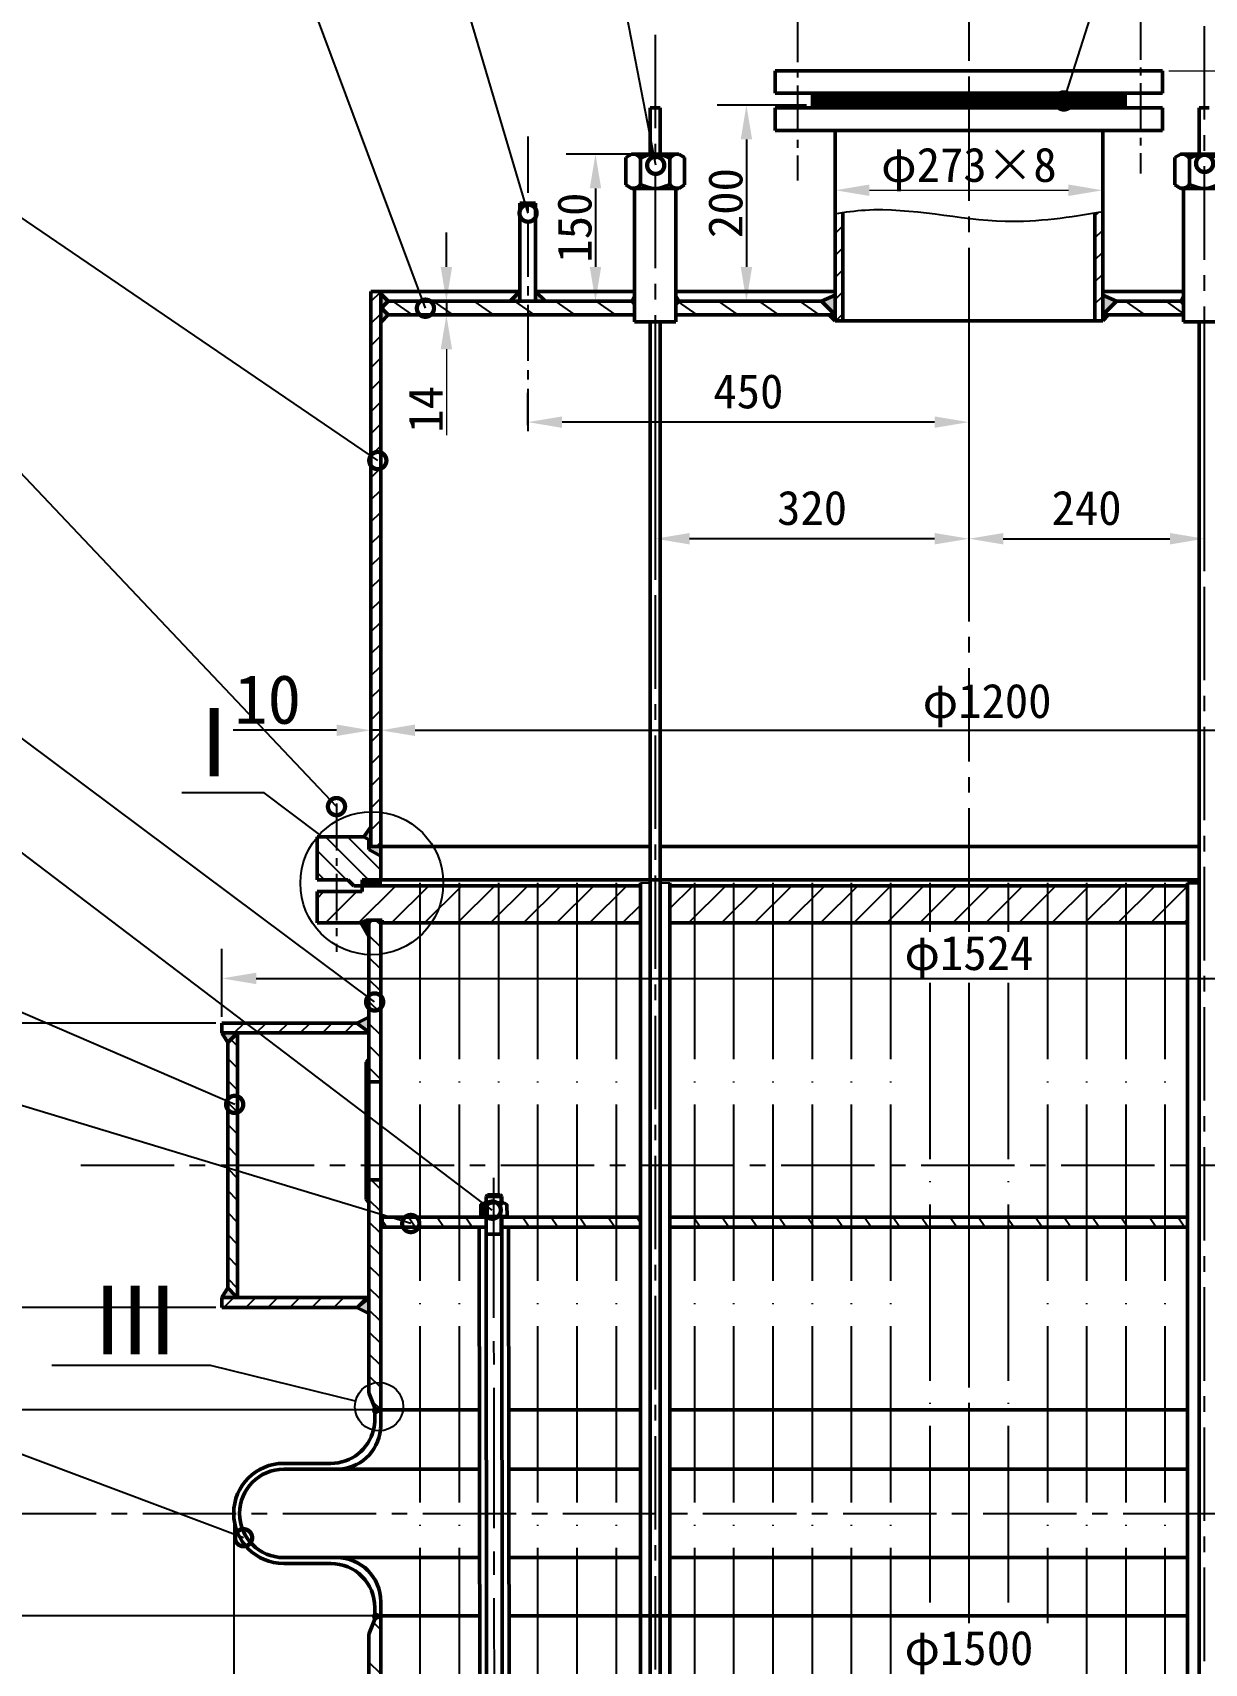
# Model space of a CAD drawing. Header units: millimetres. Extents: x 979 to 2168, y 348 to 1189.
# Drawn here: x 1129.5 to 1249, y 939.7 to 1106 of the extents above; entities that cross this region are included whole.
import ezdxf

# ---------------------------------------------------------------- set-up
doc = ezdxf.new("R2010")
doc.units = ezdxf.units.MM
doc.linetypes.add('ACAD_ISO04W100', pattern=[30, 24, -3, 0, -3])
doc.linetypes.add('CENTER2', pattern=[28.575, 19.05, -3.175, 3.175, -3.175])
for name, color, linetype in [('列管', 9, 'ACAD_ISO04W100'), ('剖面线', 4, 'Continuous'), ('引线', 6, 'Continuous'), ('标注线', 3, 'Continuous'), ('样条线', 6, 'Continuous'), ('点画线', 1, 'CENTER2')]:
    doc.layers.add(name, color=color, linetype=linetype)
for name, color, linetype, lineweight in [('实线', 4, 'Continuous', 35), ('焊接', 2, 'Continuous', 25), ('粗实线', 5, 'Continuous', 50), ('细实线', 7, 'Continuous', 25), ('螺栓', 7, 'Continuous', 30)]:
    doc.layers.add(name, color=color, linetype=linetype, lineweight=lineweight)
doc.styles.get("Standard").update_dxf_attribs({"font": 'SIMFANG.TTF', "height": 5})
doc.dimstyles.new('小尺寸标注', dxfattribs={"dimtxt": 3, "dimasz": 3.5, "dimexe": 3, "dimexo": 0.625, "dimtad": 1, "dimtxsty": 'Standard', "dimcen": 2.5, "dimadec": 0, "dimazin": 0, "dimtfac": 1, "dimtmove": 0, "dimatfit": 3, "dimfxl": 0, "dimarcsym": 0})
pattern_1 = [(45, (1057.5032, -260.4723), (-1.122532, 1.122532), [])]
pattern_2 = [(135, (1057.5032, -260.4723), (-1.122532, -1.122532), [])]
pattern_3 = [(125, (1057.5032, -260.4723), (-1.950606, -1.365829), [])]
pattern_4 = [(145, (996.5032, -258.954), (-1.365829, -1.950606), [])]

# ---------------------------------------------------------------- blocks, each defined once
blk = doc.blocks.new('_DotSmall')
at = {"color": 0, "linetype": 'ByBlock', "const_width": 0.5}
blk.add_lwpolyline([(-0.0625, 0, 1), (0.0625, 0, 1)], format="xyb", close=True, dxfattribs=at)
blk = doc.blocks.new('*D8')
at = {"layer": 'Defpoints', "color": 0}
for p in [(1164, 1034.86), (1164, 1023.02), (1165, 1023.02)]:
    blk.add_point(p, dxfattribs=at)
at = {"layer": '标注线', "color": 0, "lineweight": -2}
for p, q in [((1164, 1023.64), (1164, 1037.86)), ((1165, 1023.64), (1165, 1037.86)), ((1160.5, 1034.86), (1149.94, 1034.86)), ((1165, 1034.86), (1164, 1034.86)), ((1168.5, 1034.86), (1172, 1034.86))]:
    blk.add_line(p, q, dxfattribs=at)
at = {"layer": '标注线', "color": 0}
for points in [[(1160.5, 1035.45), (1160.5, 1034.28), (1164, 1034.86)], [(1168.5, 1035.45), (1168.5, 1034.28), (1165, 1034.86)]]:
    blk.add_solid(points, dxfattribs=at)
at = {"layer": '标注线', "color": 0, "insert": (1153.47, 1037.99), "char_height": 5, "attachment_point": 5}
blk.add_mtext('10', dxfattribs=at)

msp = doc.modelspace()

# ---------------------------------------------------------------- hatches: boundary and pattern name
at = {"layer": '剖面线', "ltscale": 0.2}
h = msp.add_hatch(dxfattribs=at)
h.set_pattern_fill('ANSI31', color=256, scale=0.5, style=0)
h.set_pattern_definition(pattern_1)
edge = h.paths.add_edge_path()
edge.add_spline(control_points=[(1212.154, 1087.659), (1211.887, 1087.619), (1211.621, 1087.577), (1211.354, 1087.533)], knot_values=[1.8935738, 1.8935738, 1.8935738, 1.8935738, 2.7020166, 2.7020166, 2.7020166, 2.7020166], degree=3, periodic=0)
edge.add_line((1211.354, 1087.533), (1211.354, 1076.615))
edge.add_line((1211.354, 1076.615), (1212.154, 1076.615))
edge.add_line((1212.154, 1076.615), (1212.154, 1087.659))
h = msp.add_hatch(dxfattribs=at)
h.set_pattern_fill('ANSI31', color=256, scale=0.5, style=0)
h.set_pattern_definition(pattern_1)
edge = h.paths.add_edge_path()
edge.add_spline(control_points=[(1238.654, 1087.773), (1238.387, 1087.724), (1238.121, 1087.676), (1237.854, 1087.629)], knot_values=[28.5278786, 28.5278786, 28.5278786, 28.5278786, 29.3348284, 29.3348284, 29.3348284, 29.3348284], degree=3, periodic=0)
edge.add_line((1237.854, 1087.629), (1237.854, 1076.615))
edge.add_line((1237.854, 1076.615), (1238.654, 1076.615))
edge.add_line((1238.654, 1076.615), (1238.654, 1087.773))
h = msp.add_hatch(dxfattribs=at)
h.set_pattern_fill('ANSI31', color=256, scale=0.5, style=0)
h.set_pattern_definition(pattern_1)
h.paths.add_polyline_path([(1165.004, 1079.615), (1164.004, 1079.615), (1164.004, 1030.135), (1164.004, 1023.015), (1165.004, 1023.015), (1165.004, 1030.135)])
at = {"layer": '剖面线'}
h = msp.add_hatch(dxfattribs=at)
h.set_pattern_fill('ANSI31', color=256, scale=0.75, angle=100, style=0)
h.set_pattern_definition(pattern_4)
h.paths.add_polyline_path([(1176.439, 1077.215), (1176.438, 1078.615), (1165.754, 1078.615), (1165.204, 1078.065), (1165.204, 1077.765), (1165.754, 1077.215)])
h.paths.add_polyline_path([(1190.904, 1077.215), (1190.904, 1078.315), (1190.604, 1078.615), (1176.438, 1078.615), (1176.439, 1077.215)])
h.paths.add_polyline_path([(1211.154, 1077.215), (1211.154, 1077.415), (1209.954, 1078.615), (1195.404, 1078.615), (1195.104, 1078.315), (1195.104, 1077.215)])
h = msp.add_hatch(dxfattribs=at)
h.set_pattern_fill('ANSI31', color=256, scale=0.75, angle=100, style=0)
h.set_pattern_definition(pattern_4)
h.paths.add_polyline_path([(1246.904, 1078.315), (1246.604, 1078.615), (1240.054, 1078.615), (1238.854, 1077.415), (1238.854, 1077.215), (1246.904, 1077.215)])
h = msp.add_hatch(dxfattribs=at)
h.set_pattern_fill('ANSI31', color=256, scale=0.5, angle=90, style=0)
h.set_pattern_definition([(135, (996.5032, -258.954), (-1.122532, -1.122532), [])])
h.paths.add_polyline_path([(1163.102, 1019.615), (1165.004, 1019.615), (1165.004, 1022.023), (1163.804, 1022.715), (1163.804, 1023.715), (1163.284, 1024.015), (1158.504, 1024.015), (1158.504, 1019.615), (1161.654, 1019.615), (1162.254, 1019.015), (1163.103, 1019.015)])
h.paths.add_polyline_path([(1286.724, 1024.015), (1286.204, 1023.715), (1286.204, 1022.715), (1285.004, 1022.023), (1285.004, 1019.615), (1286.904, 1019.615), (1286.904, 1019.015), (1287.754, 1019.015), (1288.354, 1019.615), (1291.504, 1019.615), (1291.504, 1024.015)])
h = msp.add_hatch(dxfattribs=at)
h.set_pattern_fill('ANSI37', color=256, scale=0.05, style=0)
h.set_pattern_definition([(45, (996.5032, -258.95406), (-0.112253202, 0.112253202), []), (135, (996.5032, -258.95406), (-0.112253202, -0.112253202), [])])
h.paths.add_polyline_path([(1165.004, 1019.015), (1165.004, 1019.615), (1163.102, 1019.615), (1163.103, 1019.015), (1163.104, 1019.015)])
h = msp.add_hatch(dxfattribs=at)
h.set_pattern_fill('ANSI31', color=256, scale=0.75, style=0)
h.set_pattern_definition([(45, (996.5032, -258.954), (-1.683798, 1.683798), [])])
h.paths.add_polyline_path([(1191.504, 1015.215), (1191.504, 1019.015), (1163.103, 1019.015), (1163.104, 1018.415), (1158.504, 1018.415), (1158.504, 1015.215), (1162.984, 1015.215), (1163.504, 1015.515), (1165.154, 1015.515), (1165.154, 1015.215)])
h.paths.add_polyline_path([(1225.004, 1015.215), (1225.004, 1019.015), (1194.504, 1019.015), (1194.504, 1015.215)])
h.paths.add_polyline_path([(1247.304, 1015.215), (1247.304, 1019.015), (1225.004, 1019.015), (1225.004, 1015.215)])
h.paths.add_polyline_path([(1284.854, 1015.215), (1284.854, 1015.515), (1286.504, 1015.515), (1287.024, 1015.215), (1291.504, 1015.215), (1291.504, 1018.415), (1286.904, 1018.415), (1286.904, 1019.015), (1250.704, 1019.015), (1250.704, 1015.215)])
at = {"layer": '剖面线', "ltscale": 0.2}
h = msp.add_hatch(dxfattribs=at)
h.set_pattern_fill('ANSI31', color=256, scale=0.5, angle=90, style=0)
h.set_pattern_definition(pattern_2)
h.paths.add_polyline_path([(1165.004, 1009.798), (1165.004, 1015.515), (1164.004, 1015.515), (1163.804, 1015.169), (1163.804, 1009.798), (1163.804, 999.015), (1165.004, 999.015)])
h = msp.add_hatch(dxfattribs=at)
h.set_pattern_fill('ANSI31', color=256, scale=0.5, style=0)
h.set_pattern_definition(pattern_1)
h.paths.add_polyline_path([(1162.57, 1005.015), (1148.804, 1005.015), (1148.804, 1004.015), (1163.604, 1004.015), (1163.604, 1004.215)])
h = msp.add_hatch(dxfattribs=at)
h.set_pattern_fill('ANSI31', color=256, scale=0.5, angle=90, style=0)
h.set_pattern_definition(pattern_2)
h.paths.add_polyline_path([(1149.404, 978.015), (1150.204, 977.215), (1150.404, 977.215), (1150.404, 990.515), (1149.404, 990.515)])
h.paths.add_polyline_path([(1149.404, 990.515), (1150.404, 990.515), (1150.404, 1003.815), (1150.204, 1003.815), (1149.404, 1003.015)])
h = msp.add_hatch(dxfattribs=at)
h.set_pattern_fill('ANSI31', color=256, scale=0.5, angle=90, style=0)
h.set_pattern_definition(pattern_2)
h.paths.add_polyline_path([(1165.004, 989.015), (1163.804, 989.015), (1163.804, 969.354), (1163.804, 967.315), (1164.403, 965.797), (1164.804, 965.565), (1165.004, 965.565), (1165.004, 969.354)])
h = msp.add_hatch(dxfattribs=at)
h.set_pattern_fill('ANSI31', color=256, scale=0.75, angle=80, style=0)
h.set_pattern_definition(pattern_3)
h.paths.add_polyline_path([(1175.744, 985.215), (1165.154, 985.215), (1165.154, 984.215), (1175.745, 984.215)])
h = msp.add_hatch(dxfattribs=at)
h.set_pattern_fill('ANSI31', color=256, scale=0.75, angle=80, style=0)
h.set_pattern_definition(pattern_3)
h.paths.add_polyline_path([(1191.504, 984.215), (1191.504, 985.215), (1177.344, 985.215), (1177.345, 984.215)])
h = msp.add_hatch(dxfattribs=at)
h.set_pattern_fill('ANSI31', color=256, scale=0.75, angle=80, style=0)
h.set_pattern_definition(pattern_3)
h.paths.add_polyline_path([(1225.004, 984.215), (1225.004, 985.215), (1194.504, 985.215), (1194.504, 984.215)])
h.paths.add_polyline_path([(1247.304, 984.215), (1247.304, 985.215), (1225.004, 985.215), (1225.004, 984.215)])
h = msp.add_hatch(dxfattribs=at)
h.set_pattern_fill('ANSI31', color=256, scale=0.5, style=0)
h.set_pattern_definition(pattern_1)
h.paths.add_polyline_path([(1163.604, 976.815), (1163.604, 977.015), (1148.804, 977.015), (1148.804, 976.015), (1162.57, 976.015)])
h = msp.add_hatch(dxfattribs=at)
h.set_pattern_fill('ANSI31', color=256, angle=90, style=0)
h.set_pattern_definition([(135, (1057.5032, -260.4723), (-2.245064, -2.245064), [])])
h.paths.add_polyline_path([(1165.004, 944.465), (1164.804, 944.465), (1164.403, 944.234), (1163.804, 942.715), (1163.804, 901.215), (1165.004, 901.215)])
at = {"layer": '焊接'}
h = msp.add_hatch(color=256, dxfattribs=at)
h.paths.add_polyline_path([(1165.204, 1077.765), (1165.204, 1077.915), (1165.004, 1077.915), (1165.004, 1076.45), (1165.754, 1077.215)])
h.paths.add_polyline_path([(1165.004, 1077.915), (1165.204, 1077.915), (1165.204, 1078.065), (1165.754, 1078.615), (1165.004, 1079.365)])
h = msp.add_hatch(color=256, dxfattribs=at)
h.paths.add_polyline_path([(1180.804, 1078.615), (1181.804, 1078.615), (1180.804, 1079.615)])
h.paths.add_polyline_path([(1178.204, 1078.615), (1179.204, 1078.615), (1179.204, 1079.615)])
h = msp.add_hatch(color=256, dxfattribs=at)
h.paths.add_polyline_path([(1190.904, 1079.135), (1190.604, 1078.615), (1190.904, 1078.315)])
h.paths.add_polyline_path([(1195.104, 1079.135), (1195.104, 1078.315), (1195.404, 1078.615)])
h = msp.add_hatch(color=256, dxfattribs=at)
h.paths.add_polyline_path([(1211.354, 1079.215), (1209.954, 1078.615), (1211.154, 1077.415), (1211.154, 1077.215), (1210.754, 1077.215), (1211.354, 1076.615)])
h.paths.add_polyline_path([(1240.054, 1078.615), (1238.654, 1079.215), (1238.654, 1076.615), (1239.254, 1077.215), (1238.854, 1077.215), (1238.854, 1077.415)])
h = msp.add_hatch(color=256, dxfattribs=at)
h.paths.add_polyline_path([(1246.904, 1079.135), (1246.604, 1078.615), (1246.904, 1078.315)])
h.paths.add_polyline_path([(1251.104, 1079.135), (1251.104, 1078.315), (1251.404, 1078.615)])
h = msp.add_hatch(color=256, dxfattribs=at)
h.paths.add_polyline_path([(1164.004, 1025.015), (1163.284, 1024.015), (1164.004, 1023.6)])
h.paths.add_polyline_path([(1165.004, 1023.015), (1163.804, 1023.015), (1163.804, 1022.715), (1165.004, 1022.023)])
msp.add_hatch(color=256, dxfattribs=at).paths.add_polyline_path([(1163.804, 1015.169), (1164.004, 1015.515), (1163.504, 1015.515), (1162.984, 1015.215), (1163.804, 1013.796)])
h = msp.add_hatch(color=256, dxfattribs=at)
h.paths.add_polyline_path([(1163.804, 1005.615), (1162.57, 1005.015), (1163.604, 1004.215), (1163.604, 1004.015), (1163.804, 1004.015)])
h.paths.add_polyline_path([(1150.204, 1003.815), (1150.404, 1003.815), (1150.404, 1004.015), (1148.804, 1004.015), (1149.404, 1003.015)])
at = {"layer": '焊接', "ltscale": 0.2}
for points in [[(1163.804, 1001.315), (1163.504, 1001.015), (1163.804, 1001.015)], [(1163.804, 987.015), (1163.504, 987.015), (1163.804, 986.715)]]:
    msp.add_hatch(color=256, dxfattribs=at).paths.add_polyline_path(points)
at = {"layer": '焊接'}
h = msp.add_hatch(color=256, dxfattribs=at)
h.paths.add_polyline_path([(1163.804, 977.015), (1163.604, 977.015), (1163.604, 976.815), (1162.57, 976.015), (1163.804, 975.415)])
h.paths.add_polyline_path([(1149.404, 978.015), (1148.804, 977.015), (1150.404, 977.015), (1150.404, 977.215), (1150.204, 977.215)])
h = msp.add_hatch(color=256, dxfattribs=at)
h.paths.add_polyline_path([(1164.403, 965.797, 0.1783383), (1164.3, 965.515), (1165.004, 965.515), (1165.004, 965.565), (1164.804, 965.565)])
h.paths.add_polyline_path([(1164.804, 965.465), (1165.004, 965.465), (1165.004, 965.515), (1164.3, 965.515, 0.1782345), (1164.404, 965.235)])
h = msp.add_hatch(color=256, dxfattribs=at)
h.paths.add_polyline_path([(1164.404, 944.796, 0.1782345), (1164.3, 944.515), (1165.004, 944.515), (1165.004, 944.565), (1164.804, 944.565)])
h.paths.add_polyline_path([(1164.804, 944.465), (1165.004, 944.465), (1165.004, 944.515), (1164.3, 944.515, 0.1783383), (1164.403, 944.234)])

# ---------------------------------------------------------------- linework, layer by layer
at = {"lineweight": 50}
for p, q in [((1193.504, 1098.315), (1192.504, 1098.315)), ((1248.504, 1098.315), (1249.504, 1098.315))]:
    msp.add_line(p, q, dxfattribs=at)
for p, q in [((1175.862, 986.695), (1175.862, 987.466)), ((1177.222, 986.695), (1177.222, 987.465)), ((1175.866, 983.495), (1175.864, 985.295)), ((1177.226, 983.495), (1177.224, 985.295))]:
    msp.add_line(p, q)
at = {"layer": '列管', "ltscale": 0.75}
for p, q in [((1169.004, 1019.315), (1169.004, 829.245)), ((1173.004, 1019.315), (1173.004, 827.83)), ((1177.004, 1019.315), (1177.004, 987.495)), ((1181.004, 1019.315), (1181.004, 819.943)), ((1185.004, 1019.315), (1185.004, 816.378)), ((1189.004, 1019.315), (1189.004, 813.804)), ((1197.004, 1019.315), (1197.004, 808.146)), ((1201.004, 1019.315), (1201.004, 803.048)), ((1205.004, 1019.315), (1205.004, 795.517)), ((1209.004, 1019.315), (1209.004, 787.124)), ((1213.004, 1019.315), (1213.004, 779.124)), ((1217.004, 1019.315), (1217.004, 771.089)), ((1221.004, 1019.315), (1221.004, 1014.329)), ((1225.004, 1019.315), (1225.004, 1014.329)), ((1229.004, 1019.315), (1229.004, 1014.329)), ((1233.004, 1019.315), (1233.004, 943.838)), ((1237.004, 1019.315), (1237.004, 769.315)), ((1241.004, 1019.315), (1241.004, 769.315)), ((1245.004, 1019.315), (1245.004, 769.315)), ((1221.004, 1009.13), (1221.004, 943.838)), ((1225.004, 1009.13), (1225.004, 943.838)), ((1229.004, 1009.13), (1229.004, 943.838))]:
    msp.add_line(p, q, dxfattribs=at)
at = {"layer": '实线', "lineweight": 50}
for p, q in [((1175.225, 826.35), (1175.045, 984.215)), ((1178.225, 823.24), (1178.042, 984.215))]:
    msp.add_line(p, q, dxfattribs=at)
at = {"layer": '引线', "ltscale": 0.2}
for p, q in [((1169.564, 1077.899), (1145.693, 1141.983)), ((1180.036, 1087.592), (1163.949, 1141.986)), ((1193.054, 1092.469), (1183.576, 1141.972)), ((1234.691, 1099.033), (1248.257, 1141.999)), ((1164.706, 1062.366), (1094.224, 1110.351)), ((1160.49, 1027.085), (1093.823, 1097.496)), ((1164.381, 1007.164), (1094.106, 1059.643)), ((1176.377, 985.938), (1094.003, 1048.507)), ((1150.104, 996.719), (1094.11, 1020.872)), ((1168.068, 984.574), (1093.937, 1007.008)), ((1151.015, 952.537), (1093.939, 973.923))]:
    msp.add_line(p, q, dxfattribs=at)
for points in [[(1158.761, 1024.242), (1153.105, 1028.49), (1144.707, 1028.49)], [(1162.432, 966.456), (1147.631, 970.083), (1131.441, 970.083)]]:
    msp.add_lwpolyline(points, dxfattribs=at)
at = {"layer": '引线', "color": 2, "ltscale": 0.2}
for centre, radius in [((1164.097, 1019.273), 7.291), ((1164.833, 965.899), 2.465)]:
    msp.add_circle(centre, radius, dxfattribs=at)
at = {"layer": '标注线', "lineweight": 20, "ltscale": 0.2}
for p, q in [((1245.379, 1102.115), (1397.34, 1102.115)), ((1214.854, 1089.924), (1235.154, 1089.924)), ((1171.702, 1073.715), (1171.702, 1064.965))]:
    msp.add_line(p, q, dxfattribs=at)
at = {"layer": '标注线', "ltscale": 0.2}
for p, q in [((1208.429, 1098.615), (1199.306, 1098.615)), ((1202.306, 1095.115), (1202.306, 1082.115)), ((1192.379, 1093.615), (1183.91, 1093.615)), ((1211.354, 1088.158), (1211.354, 1092.924)), ((1238.654, 1088.398), (1238.654, 1092.924)), ((1186.91, 1090.115), (1186.91, 1082.115)), ((1171.702, 1082.115), (1171.702, 1085.615)), ((1166.379, 1078.615), (1174.702, 1078.615)), ((1171.702, 1078.615), (1171.702, 1077.215)), ((1189.979, 1078.615), (1183.91, 1078.615)), ((1209.329, 1078.615), (1199.306, 1078.615)), ((1166.379, 1077.215), (1174.702, 1077.215)), ((1193.004, 1075.89), (1193.004, 1051.395)), ((1225.004, 1075.99), (1225.004, 1051.395)), ((1225.004, 1075.99), (1225.004, 1051.395)), ((1225.004, 1075.99), (1225.004, 1063.282)), ((1249.004, 1075.89), (1249.004, 1051.395)), ((1180.004, 1065.979), (1180.004, 1069.282)), ((1221.504, 1066.282), (1183.504, 1066.282)), ((1221.504, 1054.395), (1196.504, 1054.395)), ((1228.504, 1054.395), (1245.504, 1054.395)), ((1165.004, 1023.64), (1165.004, 1037.862)), ((1168.504, 1034.862), (1281.504, 1034.862)), ((1148.804, 1005.64), (1148.804, 1012.565)), ((1152.304, 1009.565), (1297.704, 1009.565)), ((1148.179, 1005.015), (1117.228, 1005.015)), ((1148.179, 976.015), (1117.228, 976.015)), ((1164.379, 965.565), (1117.16, 965.565)), ((1150.004, 954.39), (1150.004, 935.708)), ((1164.379, 944.565), (1117.16, 944.565))]:
    msp.add_line(p, q, dxfattribs=at)
for points in [[(1201.723, 1095.115), (1202.89, 1095.115), (1202.306, 1098.615)], [(1186.326, 1090.115), (1187.493, 1090.115), (1186.91, 1093.615)], [(1214.854, 1090.508), (1214.854, 1089.341), (1211.354, 1089.924)], [(1235.154, 1090.508), (1235.154, 1089.341), (1238.654, 1089.924)], [(1171.119, 1082.115), (1172.285, 1082.115), (1171.702, 1078.615)], [(1186.326, 1082.115), (1187.493, 1082.115), (1186.91, 1078.615)], [(1201.723, 1082.115), (1202.89, 1082.115), (1202.306, 1078.615)], [(1171.119, 1073.715), (1172.285, 1073.715), (1171.702, 1077.215)], [(1183.504, 1066.865), (1183.504, 1065.699), (1180.004, 1066.282)], [(1221.504, 1066.865), (1221.504, 1065.699), (1225.004, 1066.282)], [(1196.504, 1054.979), (1196.504, 1053.812), (1193.004, 1054.395)], [(1221.504, 1054.979), (1221.504, 1053.812), (1225.004, 1054.395)], [(1228.504, 1054.979), (1228.504, 1053.812), (1225.004, 1054.395)], [(1245.504, 1054.979), (1245.504, 1053.812), (1249.004, 1054.395)], [(1168.504, 1035.445), (1168.504, 1034.279), (1165.004, 1034.862)], [(1152.304, 1010.148), (1152.304, 1008.981), (1148.804, 1009.565)]]:
    msp.add_solid(points, dxfattribs=at)
at = {"layer": '样条线'}
for p, q in [((1191.504, 1019.315), (1192.504, 1019.315)), ((1193.504, 1019.315), (1194.504, 1019.315))]:
    msp.add_line(p, q, dxfattribs=at)
at = {"layer": '样条线', "lineweight": 50}
for p, q in [((1191.504, 1019.315), (1191.504, 812.293)), ((1194.504, 1019.315), (1194.504, 810.285))]:
    msp.add_line(p, q, dxfattribs=at)
at = {"layer": '样条线'}
msp.add_open_spline([(1211.354, 1087.533), (1212.378, 1087.702), (1218.13, 1088.492), (1227.296, 1086.002), (1235.346, 1087.165), (1238.654, 1087.773)], degree=3, knots=[1.8935738, 1.8935738, 1.8935738, 1.8935738, 4.998375, 19.3221937, 29.3348284, 29.3348284, 29.3348284, 29.3348284], dxfattribs=at)
at = {"layer": '点画线', "ltscale": 0.5}
for p, q in [((1225.004, 1112.643), (1225.004, 1014.329)), ((1193.004, 1105.777), (1193.004, 769.315)), ((1249.004, 1106.655), (1249.004, 759.325)), ((1225.004, 1009.13), (1225.004, 943.838)), ((1134.398, 990.515), (1346.73, 990.515)), ((1126.437, 955.015), (1321.392, 955.015))]:
    msp.add_line(p, q, dxfattribs=at)
at = {"layer": '点画线', "ltscale": 0.25}
for p, q in [((1207.504, 1107.759), (1207.504, 1090.927)), ((1242.504, 1107.986), (1242.504, 1091.634)), ((1160.504, 1027.382), (1160.504, 1012.29))]:
    msp.add_line(p, q, dxfattribs=at)
at = {"layer": '点画线', "ltscale": 0.3}
msp.add_line((1180.004, 1095.392), (1180.004, 1065.354), dxfattribs=at)
at = {"layer": '点画线', "ltscale": 0.75}
msp.add_line((1176.727, 824.93), (1176.538, 989.774), dxfattribs=at)
at = {"layer": '焊接', "lineweight": 50}
for q in [(1248.504, 1019.315), (1247.304, 769.315)]:
    msp.add_line((1247.304, 1019.315), q, dxfattribs=at)
at = {"layer": '粗实线'}
for p, q in [((1205.254, 1102.115), (1244.754, 1102.115)), ((1205.254, 1102.115), (1205.254, 1099.815)), ((1244.754, 1102.115), (1244.754, 1099.815)), ((1205.254, 1099.815), (1244.754, 1099.815)), ((1209.054, 1098.615), (1209.054, 1099.815)), ((1209.054, 1099.515), (1240.954, 1099.515)), ((1209.054, 1099.215), (1240.954, 1099.215)), ((1240.954, 1098.615), (1240.954, 1099.815)), ((1205.254, 1098.315), (1205.254, 1096.015)), ((1205.254, 1098.315), (1244.754, 1098.315)), ((1209.054, 1098.915), (1240.954, 1098.915)), ((1209.054, 1098.615), (1240.954, 1098.615)), ((1209.054, 1098.615), (1209.054, 1098.315)), ((1240.954, 1098.615), (1240.954, 1098.315)), ((1244.754, 1098.315), (1244.754, 1096.015)), ((1205.254, 1096.015), (1244.754, 1096.015)), ((1211.354, 1096.015), (1211.354, 1076.615)), ((1238.654, 1096.015), (1238.654, 1076.615)), ((1190.604, 1093.615), (1190.004, 1093.269)), ((1190.004, 1093.269), (1190.004, 1090.462)), ((1190.604, 1093.615), (1195.404, 1093.615)), ((1191.504, 1093.169), (1191.504, 1090.562)), ((1194.504, 1093.169), (1194.504, 1090.562)), ((1195.404, 1093.615), (1196.004, 1093.269)), ((1196.004, 1093.269), (1196.004, 1090.462)), ((1246.604, 1093.615), (1246.004, 1093.269)), ((1246.004, 1093.269), (1246.004, 1090.462)), ((1246.604, 1093.615), (1251.404, 1093.615)), ((1247.504, 1093.169), (1247.504, 1090.562)), ((1190.604, 1090.115), (1190.004, 1090.462)), ((1190.604, 1090.115), (1195.404, 1090.115)), ((1190.904, 1090.115), (1190.904, 1076.515)), ((1195.104, 1090.115), (1195.104, 1076.515)), ((1195.404, 1090.115), (1196.004, 1090.462)), ((1246.604, 1090.115), (1246.004, 1090.462)), ((1246.604, 1090.115), (1251.404, 1090.115)), ((1246.904, 1090.115), (1246.904, 1076.515)), ((1179.204, 1088.62), (1180.804, 1088.62)), ((1179.204, 1088.62), (1179.204, 1078.615)), ((1180.804, 1088.62), (1180.804, 1078.615)), ((1212.154, 1087.659), (1212.154, 1076.615)), ((1237.854, 1087.629), (1237.854, 1076.615)), ((1164.004, 1030.135), (1164.004, 1079.615)), ((1164.004, 1079.615), (1179.204, 1079.615)), ((1165.754, 1078.615), (1165.004, 1079.365)), ((1178.204, 1078.615), (1179.204, 1079.615)), ((1181.804, 1078.615), (1180.804, 1079.615)), ((1180.804, 1079.615), (1190.904, 1079.615)), ((1190.604, 1078.615), (1190.904, 1079.135)), ((1195.104, 1079.615), (1211.354, 1079.615)), ((1195.404, 1078.615), (1195.104, 1079.135)), ((1209.954, 1078.615), (1211.354, 1079.215)), ((1238.654, 1079.615), (1246.904, 1079.615)), ((1240.054, 1078.615), (1238.654, 1079.215)), ((1246.604, 1078.615), (1246.904, 1079.135)), ((1165.204, 1078.065), (1165.754, 1078.615)), ((1165.204, 1078.065), (1165.204, 1077.765)), ((1165.204, 1077.765), (1165.754, 1077.215)), ((1165.754, 1078.615), (1190.604, 1078.615)), ((1190.904, 1078.315), (1190.604, 1078.615)), ((1195.104, 1078.315), (1195.404, 1078.615)), ((1195.404, 1078.615), (1209.954, 1078.615)), ((1211.154, 1077.415), (1209.954, 1078.615)), ((1238.854, 1077.415), (1240.054, 1078.615)), ((1240.054, 1078.615), (1246.604, 1078.615)), ((1246.904, 1078.315), (1246.604, 1078.615)), ((1165.754, 1077.215), (1165.004, 1076.45)), ((1165.754, 1077.215), (1190.904, 1077.215)), ((1190.904, 1076.515), (1195.104, 1076.515)), ((1195.104, 1077.215), (1211.154, 1077.215)), ((1211.354, 1076.615), (1210.754, 1077.215)), ((1211.154, 1077.415), (1211.154, 1077.215)), ((1211.354, 1076.615), (1238.654, 1076.615)), ((1238.654, 1076.615), (1239.254, 1077.215)), ((1238.854, 1077.415), (1238.854, 1077.215)), ((1238.854, 1077.215), (1246.904, 1077.215)), ((1246.904, 1076.515), (1251.104, 1076.515)), ((1164.004, 1023.015), (1164.004, 1030.135)), ((1163.284, 1024.015), (1164.004, 1025.015)), ((1163.284, 1024.015), (1158.504, 1024.015)), ((1158.504, 1024.015), (1158.504, 1019.615)), ((1164.004, 1023.6), (1163.284, 1024.015)), ((1163.804, 1023.715), (1163.804, 1022.715)), ((1163.804, 1022.715), (1163.804, 1023.715)), ((1163.804, 1023.015), (1171.879, 1023.015)), ((1163.804, 1022.715), (1165.004, 1022.023)), ((1171.879, 1023.015), (1192.504, 1023.015)), ((1193.504, 1023.015), (1248.504, 1023.015)), ((1161.654, 1019.615), (1158.504, 1019.615)), ((1161.654, 1019.615), (1162.254, 1019.015)), ((1163.102, 1019.615), (1163.104, 1018.415)), ((1163.102, 1019.615), (1171.879, 1019.615)), ((1171.879, 1019.615), (1248.504, 1019.615)), ((1158.504, 1018.415), (1163.104, 1018.415)), ((1158.504, 1018.415), (1158.504, 1015.215)), ((1162.254, 1019.015), (1163.104, 1019.015)), ((1163.104, 1019.015), (1171.879, 1019.015)), ((1163.104, 1019.015), (1191.504, 1019.015)), ((1171.879, 1019.015), (1191.504, 1019.015)), ((1194.504, 1019.015), (1247.304, 1019.015)), ((1194.504, 1019.015), (1247.304, 1019.015)), ((1158.504, 1015.215), (1162.984, 1015.215)), ((1163.504, 1015.515), (1162.984, 1015.215)), ((1162.984, 1015.215), (1163.804, 1013.796)), ((1163.504, 1015.515), (1165.154, 1015.515)), ((1164.004, 1015.515), (1163.804, 1015.169)), ((1163.804, 1015.169), (1163.804, 1009.798)), ((1165.004, 1015.515), (1165.004, 1009.798)), ((1165.154, 1015.515), (1165.154, 1015.215)), ((1165.154, 1015.215), (1171.879, 1015.215)), ((1171.879, 1015.215), (1191.504, 1015.215)), ((1194.504, 1015.215), (1247.304, 1015.215)), ((1163.804, 1009.798), (1163.804, 969.354)), ((1165.004, 1009.798), (1165.004, 969.354)), ((1148.804, 1005.015), (1162.57, 1005.015)), ((1148.804, 1005.015), (1148.804, 1004.015)), ((1162.57, 1005.015), (1163.804, 1005.615)), ((1163.604, 1004.215), (1162.57, 1005.015)), ((1149.404, 1003.015), (1148.804, 1004.015)), ((1148.804, 1004.015), (1163.804, 1004.015)), ((1150.204, 1003.815), (1149.404, 1003.015)), ((1149.404, 1003.015), (1149.404, 978.015)), ((1150.404, 1003.815), (1150.204, 1003.815)), ((1150.404, 1004.015), (1150.404, 977.015)), ((1163.604, 1004.215), (1163.604, 1004.015)), ((1163.504, 1001.015), (1163.804, 1001.015)), ((1163.504, 1001.015), (1163.504, 987.015)), ((1165.004, 999.015), (1163.804, 999.015)), ((1165.004, 989.015), (1163.804, 989.015)), ((1163.504, 987.015), (1163.804, 987.015)), ((1175.203, 986.495), (1175.203, 986.495)), ((1175.203, 986.495), (1175.203, 986.495)), ((1175.204, 985.295), (1175.203, 986.495)), ((1175.538, 986.695), (1175.208, 986.505)), ((1175.538, 986.695), (1177.548, 986.695)), ((1175.874, 985.295), (1175.873, 986.495)), ((1177.214, 985.295), (1177.213, 986.495)), ((1177.548, 986.695), (1177.877, 986.505)), ((1177.882, 986.495), (1177.884, 985.295)), ((1165.154, 985.215), (1175.744, 985.215)), ((1175.204, 985.295), (1177.884, 985.295)), ((1175.419, 985.215), (1175.419, 985.295)), ((1177.344, 985.215), (1191.504, 985.215)), ((1177.669, 985.215), (1177.669, 985.295)), ((1194.504, 985.215), (1247.304, 985.215)), ((1165.154, 984.215), (1175.745, 984.215)), ((1177.345, 984.215), (1191.504, 984.215)), ((1194.504, 984.215), (1247.304, 984.215)), ((1149.404, 978.015), (1148.804, 977.015)), ((1150.204, 977.215), (1149.404, 978.015)), ((1148.804, 977.015), (1148.804, 976.015)), ((1148.804, 977.015), (1163.804, 977.015)), ((1150.404, 977.215), (1150.204, 977.215)), ((1163.604, 976.815), (1162.57, 976.015)), ((1163.604, 976.815), (1163.604, 977.015)), ((1148.804, 976.015), (1162.57, 976.015)), ((1162.57, 976.015), (1163.804, 975.415)), ((1163.804, 969.354), (1163.804, 967.315)), ((1165.004, 969.354), (1165.004, 965.465)), ((1163.804, 967.315), (1164.403, 965.797)), ((1164.804, 965.565), (1164.403, 965.797)), ((1164.804, 965.465), (1164.404, 965.235)), ((1164.404, 965.235), (1164.404, 964.615)), ((1164.804, 965.565), (1165.004, 965.565)), ((1164.804, 965.465), (1165.004, 965.465)), ((1165.004, 965.565), (1175.066, 965.565)), ((1165.004, 965.465), (1165.004, 964.015)), ((1178.063, 965.565), (1191.504, 965.565)), ((1194.504, 965.565), (1247.304, 965.565)), ((1155.104, 960.115), (1159.904, 960.115)), ((1155.104, 959.515), (1175.073, 959.515)), ((1178.07, 959.515), (1191.504, 959.515)), ((1194.504, 959.515), (1247.304, 959.515)), ((1155.104, 950.515), (1175.084, 950.515)), ((1155.104, 949.915), (1159.904, 949.915)), ((1178.08, 950.515), (1191.504, 950.515)), ((1194.504, 950.515), (1247.304, 950.515)), ((1164.804, 944.465), (1164.403, 944.234)), ((1164.404, 945.415), (1164.404, 944.796)), ((1164.804, 944.565), (1164.404, 944.796)), ((1164.804, 944.565), (1165.004, 944.565)), ((1164.804, 944.465), (1165.004, 944.465)), ((1165.004, 946.015), (1165.004, 829.863)), ((1175.09, 944.565), (1165.004, 944.565)), ((1247.304, 944.565), (1178.087, 944.565)), ((1163.804, 942.715), (1164.403, 944.234)), ((1163.804, 942.715), (1163.804, 812.615))]:
    msp.add_line(p, q, dxfattribs=at)
at = {"layer": '粗实线', "lineweight": 50}
for p, q in [((1165.004, 1079.615), (1165.004, 1030.135)), ((1165.004, 1030.135), (1165.004, 1019.615))]:
    msp.add_line(p, q, dxfattribs=at)
at = {"layer": '粗实线', "lineweight": 25}
msp.add_line((1165.004, 1019.615), (1165.004, 1019.015), dxfattribs=at)
at = {"layer": '粗实线', "ltscale": 0.2}
for p, q in [((1163.504, 1001.015), (1163.804, 1001.315)), ((1163.504, 987.015), (1163.804, 986.715)), ((1165.154, 984.215), (1165.154, 985.215))]:
    msp.add_line(p, q, dxfattribs=at)
at = {"layer": '粗实线'}
for centre, radius, start, end in [((1190.72, 1092.703), 0.912, 30.71041, 98.33856), ((1193.004, 1090.872), 2.743, 56.85328, 123.14672), ((1195.288, 1092.703), 0.912, 81.66144, 149.28959), ((1246.72, 1092.703), 0.912, 30.71041, 98.33856), ((1249.004, 1090.872), 2.743, 56.85328, 123.14672), ((1190.72, 1091.028), 0.912, 261.66144, 329.28959), ((1193.004, 1092.859), 2.743, 236.85328, 303.14672), ((1195.288, 1091.028), 0.912, 210.71041, 278.33856), ((1246.72, 1091.028), 0.912, 261.66144, 329.28959), ((1249.004, 1092.859), 2.743, 236.85328, 303.14672), ((1175.538, 986.315), 0.381, 150, 151.67563), ((1175.538, 986.315), 0.381, 28.32437, 90), ((1176.543, 985.473), 1.222, 56.75843, 123.24157), ((1176.543, 985.473), 1.222, 56.7585, 123.2415), ((1177.548, 986.315), 0.38, 90, 151.69279), ((1177.548, 986.315), 0.38, 28.30721, 30), ((1176.543, 985.473), 1.222, 347.82591, 351.63784), ((1159.904, 964.615), 4.5, 346.44319, 0), ((1164.734, 965.516), 0.434, 138.09648, 220.52043), ((1159.904, 964.615), 4.5, 270, 346.44319), ((1160.504, 964.015), 4.5, 270, 354.19886), ((1160.504, 964.015), 4.5, 354.19886, 0), ((1155.104, 955.015), 5.1, 90, 270), ((1155.104, 955.015), 4.5, 90, 270), ((1159.904, 945.415), 4.5, 0, 90), ((1160.504, 946.015), 4.5, 0, 90), ((1164.734, 944.515), 0.434, 139.47957, 221.90352)]:
    msp.add_arc(centre, radius, start, end, dxfattribs=at)
at = {"layer": '细实线', "lineweight": 50}
for p, q in [((1192.504, 1098.315), (1192.504, 1093.615)), ((1193.504, 1098.315), (1193.504, 1093.615)), ((1248.504, 1098.315), (1248.504, 1093.615)), ((1192.504, 1076.515), (1192.504, 811.662)), ((1193.504, 1076.515), (1193.504, 810.998)), ((1248.504, 1076.515), (1248.504, 769.315))]:
    msp.add_line(p, q, dxfattribs=at)
at = {"layer": '螺栓', "lineweight": 50}
for p, q in [((1175.742, 987.345), (1175.891, 987.495)), ((1175.742, 987.345), (1177.342, 987.345)), ((1175.742, 986.695), (1175.742, 987.345)), ((1175.891, 987.495), (1177.191, 987.495)), ((1177.342, 987.345), (1177.191, 987.495)), ((1177.342, 986.695), (1177.342, 987.345)), ((1175.926, 825.728), (1175.744, 985.295)), ((1177.528, 824.052), (1177.344, 985.295)), ((1175.741, 983.495), (1177.341, 983.495))]:
    msp.add_line(p, q, dxfattribs=at)

# ---------------------------------------------------------------- block references
at = {"layer": '引线', "ltscale": 0.2, "yscale": 3.5, "zscale": 3.5}
for p, xscale, rotation in [((1234.691, 1099.033), 3.499999999999886, 252.4767982405972), ((1249.044, 1092.662), 3.499999999999942, 231.6346555382833), ((1193.054, 1092.469), 3.500000000000094, 280.8392530991355), ((1180.036, 1087.592), 3.500000000000004, 286.4757327940835), ((1169.564, 1077.899), 3.499999999999968, 290.4288975097596), ((1164.706, 1062.366), 3.499999999999999, 325.7527838743777), ((1160.49, 1027.085), 3.499999999999965, 313.435150234438), ((1164.381, 1007.164), 3.499999999999993, 323.2491666203847), ((1150.104, 996.719), 3.500000000000008, 336.6670264599358), ((1176.377, 985.938), 3.499999999999928, 322.7805322635849), ((1168.068, 984.574), 3.49999999999994, 343.1634837643221), ((1151.015, 952.537), 3.50000000000004, 339.4593610506753)]:
    msp.add_blockref('_DotSmall', p, dxfattribs=dict(at, xscale=xscale, rotation=rotation))

# ---------------------------------------------------------------- texts
at = {"layer": '标注线', "ltscale": 0.2, "char_height": 3.5, "attachment_point": 5}
for s, insert in [('φ273×8', (1225.004, 1092.049)), ('450', (1202.504, 1069.407)), ('320', (1209.004, 1057.52)), ('240', (1237.004, 1057.52)), ('φ1524', (1225.004, 1011.69))]:
    msp.add_mtext(s, dxfattribs=dict(at, insert=insert))
at = {"layer": '标注线', "ltscale": 0.2, "char_height": 3.5, "attachment_point": 5, "rotation": 90}
for s, insert in [('200', (1200.181, 1088.615)), ('150', (1184.785, 1086.115)), ('14', (1169.577, 1067.59))]:
    msp.add_mtext(s, dxfattribs=dict(at, insert=insert))
at = {"layer": '标注线', "lineweight": 20, "ltscale": 0.2, "char_height": 3.5, "attachment_point": 5}
for s, insert in [('φ1200', (1226.857, 1037.389)), ('φ1500', (1225.004, 940.833))]:
    msp.add_mtext(s, dxfattribs=dict(at, insert=insert))
at = {"layer": '螺栓', "ltscale": 0.2, "char_height": 7, "attachment_point": 1}
for s, insert, width in [('Ⅰ', (1143.234, 1037.161), 7.41148), ('Ⅲ', (1135.192, 978.241), 9.64362)]:
    msp.add_mtext(s, dxfattribs=dict(at, insert=insert, width=width))

# ---------------------------------------------------------------- dimensions: what is measured, and where the dimension line sits
at = {"layer": '标注线'}
dim = msp.add_linear_dim(base=(1164.004, 1034.862), p1=(1165.004, 1023.015), p2=(1164.004, 1023.015), text='10', dimstyle='小尺寸标注', dxfattribs=at)
dim.commit()
dim.dimension.update_dxf_attribs({"geometry": '*D8', "text_midpoint": (1153.474, 1037.987)})

doc.saveas('drawing.dxf')
